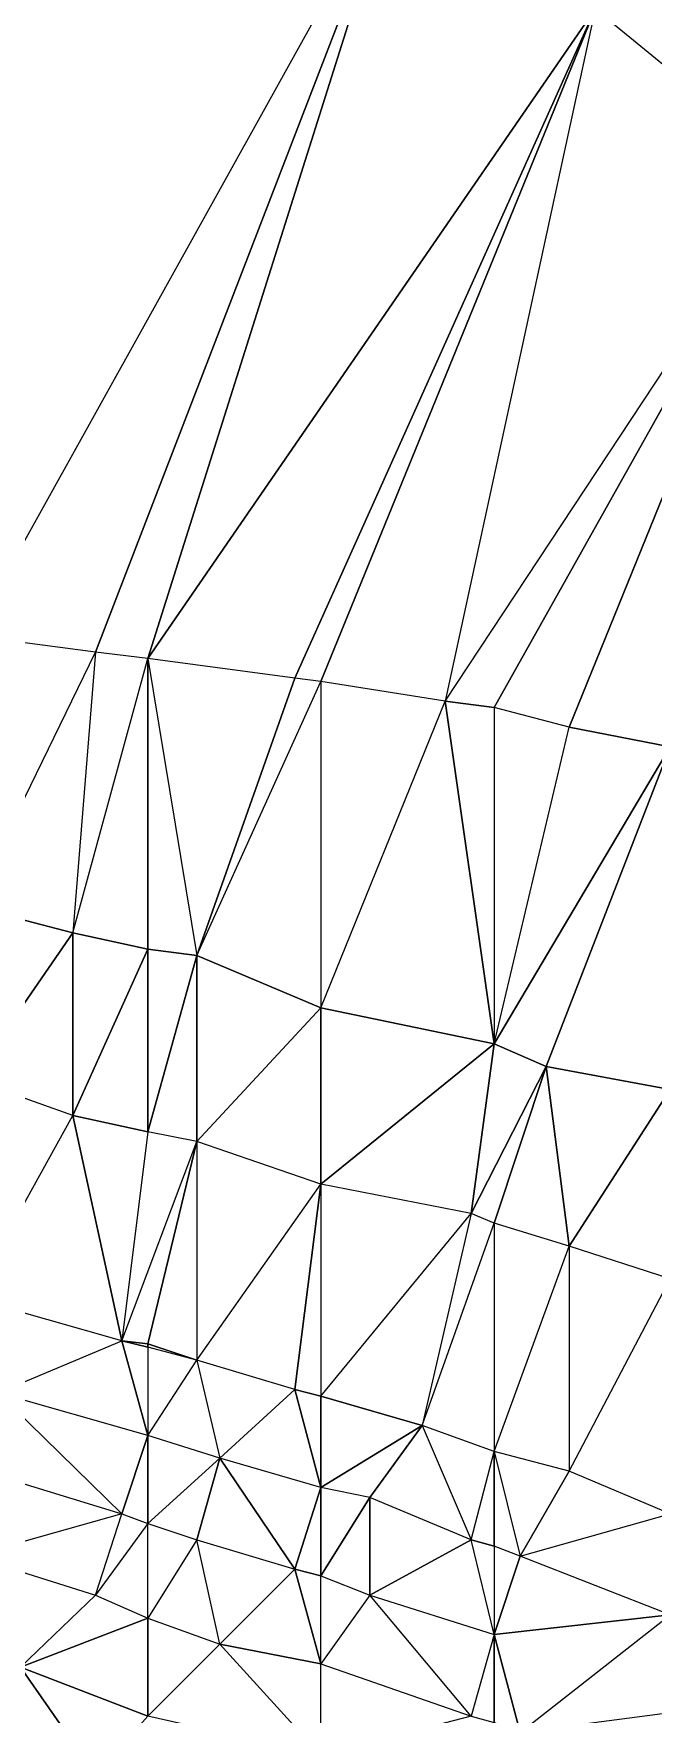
# Model space of a CAD drawing. Header units: metres. Extents: x 121.06818 to 121.07159, y 3.17836 to 3.18313.
# Drawn here: x 121.068897 to 121.069087, y 3.179933 to 3.180448 of the extents above; entities that cross this region are included whole.
import ezdxf

# ---------------------------------------------------------------- set-up
doc = ezdxf.new("R2010")
doc.units = ezdxf.units.M

msp = doc.modelspace()

# ---------------------------------------------------------------- linework, layer by layer
at = {"layer": 'DELAUNEY10037', "color": 252}
msp.add_3dface([(121.069092, 3.180125, 0.01016), (121.069054, 3.180132, 0.01016), (121.069092, 3.18023, 0.01017)], dxfattribs=at)
at = {"layer": 'DELAUNEY10057', "color": 252}
msp.add_3dface([(121.069054, 3.180132, 0.01016), (121.069031, 3.180087, 0.01015), (121.069038, 3.180139, 0.01016)], dxfattribs=at)
at = {"layer": 'DELAUNEY10086', "color": 252}
msp.add_3dface([(121.069054, 3.180132, 0.01016), (121.069038, 3.180139, 0.01016), (121.069092, 3.18023, 0.01017)], dxfattribs=at)
at = {"layer": 'DELAUNEY10103', "color": 252}
msp.add_3dface([(121.069038, 3.180139, 0.01016), (121.068985, 3.180096, 0.01015), (121.068985, 3.18015, 0.01016)], dxfattribs=at)
at = {"layer": 'DELAUNEY10136', "color": 252}
msp.add_3dface([(121.068985, 3.18015, 0.01016), (121.068947, 3.180109, 0.01015), (121.068947, 3.180166, 0.01016)], dxfattribs=at)
at = {"layer": 'DELAUNEY10137', "color": 252}
msp.add_3dface([(121.069038, 3.180139, 0.01016), (121.068985, 3.18015, 0.01016), (121.069023, 3.180244, 0.01017)], dxfattribs=at)
at = {"layer": 'DELAUNEY10242', "color": 252}
msp.add_3dface([(121.068947, 3.180166, 0.01016), (121.068932, 3.180112, 0.01015), (121.068932, 3.180168, 0.01016)], dxfattribs=at)
at = {"layer": 'DELAUNEY10266', "color": 252}
msp.add_3dface([(121.068932, 3.180168, 0.01016), (121.068909, 3.180117, 0.01015), (121.068909, 3.180173, 0.01016)], dxfattribs=at)
at = {"layer": 'DELAUNEY10267', "color": 252}
msp.add_3dface([(121.068985, 3.18015, 0.01016), (121.068947, 3.180166, 0.01016), (121.068985, 3.18025, 0.01017)], dxfattribs=at)
at = {"layer": 'DELAUNEY10282', "color": 252}
msp.add_3dface([(121.068947, 3.180166, 0.01016), (121.068932, 3.180168, 0.01016), (121.068932, 3.180257, 0.01017)], dxfattribs=at)
at = {"layer": 'DELAUNEY10295', "color": 252}
msp.add_3dface([(121.068909, 3.180173, 0.01016), (121.068878, 3.180128, 0.01015), (121.068878, 3.180181, 0.01016)], dxfattribs=at)
at = {"layer": 'DELAUNEY10307', "color": 252}
msp.add_3dface([(121.068932, 3.180168, 0.01016), (121.068909, 3.180173, 0.01016), (121.068932, 3.180257, 0.01017)], dxfattribs=at)
at = {"layer": 'DELAUNEY10377', "color": 252}
msp.add_3dface([(121.068909, 3.180173, 0.01016), (121.068878, 3.180181, 0.01016), (121.068916, 3.180259, 0.01017)], dxfattribs=at)
at = {"layer": 'DELAUNEY10560', "color": 252}
msp.add_3dface([(121.069038, 3.180139, 0.01016), (121.069061, 3.180236, 0.01017), (121.069092, 3.18023, 0.01017)], dxfattribs=at)
at = {"layer": 'DELAUNEY10561', "color": 252}
msp.add_3dface([(121.069038, 3.180139, 0.01016), (121.069061, 3.180236, 0.01017), (121.069038, 3.180242, 0.01017)], dxfattribs=at)
at = {"layer": 'DELAUNEY10576', "color": 252}
msp.add_3dface([(121.069092, 3.18023, 0.01017), (121.069061, 3.180236, 0.01017), (121.06913, 3.180406, 0.01018)], dxfattribs=at)
at = {"layer": 'DELAUNEY10613', "color": 252}
msp.add_3dface([(121.068985, 3.18015, 0.01016), (121.069023, 3.180244, 0.01017), (121.068985, 3.18025, 0.01017)], dxfattribs=at)
at = {"layer": 'DELAUNEY10614', "color": 252}
msp.add_3dface([(121.069038, 3.180139, 0.01016), (121.069023, 3.180244, 0.01017), (121.069038, 3.180242, 0.01017)], dxfattribs=at)
at = {"layer": 'DELAUNEY10633', "color": 252}
msp.add_3dface([(121.069038, 3.180242, 0.01017), (121.069023, 3.180244, 0.01017), (121.06913, 3.180406, 0.01018)], dxfattribs=at)
at = {"layer": 'DELAUNEY10634', "color": 252}
msp.add_3dface([(121.069061, 3.180236, 0.01017), (121.069038, 3.180242, 0.01017), (121.06913, 3.180406, 0.01018)], dxfattribs=at)
at = {"layer": 'DELAUNEY10692', "color": 252}
msp.add_3dface([(121.068947, 3.180166, 0.01016), (121.068985, 3.18025, 0.01017), (121.068977, 3.180251, 0.01017)], dxfattribs=at)
at = {"layer": 'DELAUNEY10710', "color": 252}
msp.add_3dface([(121.069023, 3.180244, 0.01017), (121.068985, 3.18025, 0.01017), (121.069069, 3.180456, 0.01018)], dxfattribs=at)
at = {"layer": 'DELAUNEY10731', "color": 252}
msp.add_3dface([(121.068947, 3.180166, 0.01016), (121.068977, 3.180251, 0.01017), (121.068932, 3.180257, 0.01017)], dxfattribs=at)
at = {"layer": 'DELAUNEY10748', "color": 252}
msp.add_3dface([(121.068985, 3.18025, 0.01017), (121.068977, 3.180251, 0.01017), (121.069069, 3.180456, 0.01018)], dxfattribs=at)
at = {"layer": 'DELAUNEY10781', "color": 252}
msp.add_3dface([(121.068909, 3.180173, 0.01016), (121.068932, 3.180257, 0.01017), (121.068916, 3.180259, 0.01017)], dxfattribs=at)
at = {"layer": 'DELAUNEY10801', "color": 252}
msp.add_3dface([(121.068977, 3.180251, 0.01017), (121.068932, 3.180257, 0.01017), (121.069069, 3.180456, 0.01018)], dxfattribs=at)
at = {"layer": 'DELAUNEY10815', "color": 252}
msp.add_3dface([(121.068878, 3.180181, 0.01016), (121.068916, 3.180259, 0.01017), (121.068878, 3.180264, 0.01017)], dxfattribs=at)
at = {"layer": 'DELAUNEY10816', "color": 252}
msp.add_3dface([(121.068932, 3.180257, 0.01017), (121.068916, 3.180259, 0.01017), (121.069008, 3.180498, 0.01018)], dxfattribs=at)
at = {"layer": 'DELAUNEY10858', "color": 252}
msp.add_3dface([(121.068916, 3.180259, 0.01017), (121.068878, 3.180264, 0.01017), (121.069008, 3.180498, 0.01018)], dxfattribs=at)
at = {"layer": 'DELAUNEY11543', "color": 252}
msp.add_3dface([(121.069023, 3.180244, 0.01017), (121.06913, 3.180406, 0.01018), (121.069069, 3.180456, 0.01018)], dxfattribs=at)
at = {"layer": 'DELAUNEY11585', "color": 252}
msp.add_3dface([(121.06913, 3.180406, 0.01018), (121.069069, 3.180456, 0.01018), (121.069092, 3.180453, 0.01018)], dxfattribs=at)
at = {"layer": 'DELAUNEY11711', "color": 252}
msp.add_3dface([(121.068932, 3.180257, 0.01017), (121.069008, 3.180498, 0.01018), (121.069069, 3.180456, 0.01018)], dxfattribs=at)
at = {"layer": 'DELAUNEY11795', "color": 252}
msp.add_3dface([(121.068878, 3.180264, 0.01017), (121.069008, 3.180498, 0.01018), (121.068893, 3.180547, 0.01018)], dxfattribs=at)
at = {"layer": 'DELAUNEY8634', "color": 252}
msp.add_3dface([(121.069046, 3.179928, 0.0101), (121.069092, 3.179901, 0.0101), (121.069092, 3.179934, 0.01011)], dxfattribs=at)
at = {"layer": 'DELAUNEY8689', "color": 252}
msp.add_3dface([(121.069038, 3.179931, 0.0101), (121.069046, 3.179928, 0.0101), (121.069038, 3.179958, 0.01011)], dxfattribs=at)
at = {"layer": 'DELAUNEY8690', "color": 252}
msp.add_3dface([(121.069092, 3.179934, 0.01011), (121.069046, 3.179928, 0.0101), (121.069092, 3.179964, 0.01012)], dxfattribs=at)
at = {"layer": 'DELAUNEY8710', "color": 252}
msp.add_3dface([(121.068916, 3.179915, 0.01008), (121.068878, 3.179926, 0.01008), (121.068893, 3.179948, 0.01009)], dxfattribs=at)
at = {"layer": 'DELAUNEY8712', "color": 252}
msp.add_3dface([(121.069031, 3.179933, 0.0101), (121.069038, 3.179931, 0.0101), (121.069038, 3.179958, 0.01011)], dxfattribs=at)
at = {"layer": 'DELAUNEY8722', "color": 252}
msp.add_3dface([(121.068932, 3.179933, 0.01009), (121.068916, 3.179915, 0.01008), (121.068893, 3.179948, 0.01009)], dxfattribs=at)
at = {"layer": 'DELAUNEY8743', "color": 252}
msp.add_3dface([(121.068985, 3.179921, 0.01009), (121.068932, 3.179933, 0.01009), (121.068954, 3.179955, 0.0101)], dxfattribs=at)
at = {"layer": 'DELAUNEY8772', "color": 252}
msp.add_3dface([(121.068954, 3.179955, 0.0101), (121.068932, 3.179933, 0.01009), (121.068932, 3.179963, 0.0101)], dxfattribs=at)
at = {"layer": 'DELAUNEY8773', "color": 252}
msp.add_3dface([(121.068954, 3.179955, 0.0101), (121.068985, 3.179921, 0.01009), (121.068985, 3.179949, 0.0101)], dxfattribs=at)
at = {"layer": 'DELAUNEY8787', "color": 252}
msp.add_3dface([(121.069031, 3.179933, 0.0101), (121.068985, 3.179921, 0.01009), (121.068985, 3.179949, 0.0101)], dxfattribs=at)
at = {"layer": 'DELAUNEY8823', "color": 252}
msp.add_3dface([(121.068932, 3.179933, 0.01009), (121.068893, 3.179948, 0.01009), (121.068932, 3.179963, 0.0101)], dxfattribs=at)
at = {"layer": 'DELAUNEY8824', "color": 252}
msp.add_3dface([(121.068954, 3.179955, 0.0101), (121.068985, 3.179949, 0.0101), (121.068977, 3.179978, 0.01011)], dxfattribs=at)
at = {"layer": 'DELAUNEY8825', "color": 252}
msp.add_3dface([(121.068985, 3.179949, 0.0101), (121.069031, 3.179933, 0.0101), (121.069, 3.17997, 0.01011)], dxfattribs=at)
at = {"layer": 'DELAUNEY8882', "color": 252}
msp.add_3dface([(121.069038, 3.179958, 0.01011), (121.069031, 3.179933, 0.0101), (121.069, 3.17997, 0.01011)], dxfattribs=at)
at = {"layer": 'DELAUNEY8883', "color": 252}
msp.add_3dface([(121.069038, 3.179958, 0.01011), (121.069046, 3.179928, 0.0101), (121.069092, 3.179964, 0.01012)], dxfattribs=at)
at = {"layer": 'DELAUNEY8894', "color": 252}
msp.add_3dface([(121.068932, 3.179963, 0.0101), (121.068893, 3.179948, 0.01009), (121.068916, 3.17997, 0.0101)], dxfattribs=at)
at = {"layer": 'DELAUNEY8895', "color": 252}
msp.add_3dface([(121.069, 3.17997, 0.01011), (121.068985, 3.179949, 0.0101), (121.068985, 3.179976, 0.01011)], dxfattribs=at)
at = {"layer": 'DELAUNEY8905', "color": 252}
msp.add_3dface([(121.068916, 3.17997, 0.0101), (121.068893, 3.179948, 0.01009), (121.068878, 3.179982, 0.0101)], dxfattribs=at)
at = {"layer": 'DELAUNEY8906', "color": 252}
msp.add_3dface([(121.068916, 3.17997, 0.0101), (121.068932, 3.179963, 0.0101), (121.068932, 3.179992, 0.01011)], dxfattribs=at)
at = {"layer": 'DELAUNEY8907', "color": 252}
msp.add_3dface([(121.068932, 3.179963, 0.0101), (121.068954, 3.179955, 0.0101), (121.068947, 3.179987, 0.01011)], dxfattribs=at)
at = {"layer": 'DELAUNEY8925', "color": 252}
msp.add_3dface([(121.069038, 3.179958, 0.01011), (121.069092, 3.179964, 0.01012), (121.069046, 3.179982, 0.01012)], dxfattribs=at)
at = {"layer": 'DELAUNEY8945', "color": 252}
msp.add_3dface([(121.069, 3.17997, 0.01011), (121.069038, 3.179958, 0.01011), (121.069031, 3.179987, 0.01012)], dxfattribs=at)
at = {"layer": 'DELAUNEY8987', "color": 252}
msp.add_3dface([(121.068977, 3.179978, 0.01011), (121.068954, 3.179955, 0.0101), (121.068947, 3.179987, 0.01011)], dxfattribs=at)
at = {"layer": 'DELAUNEY8988', "color": 252}
msp.add_3dface([(121.068977, 3.179978, 0.01011), (121.068985, 3.179949, 0.0101), (121.068985, 3.179976, 0.01011)], dxfattribs=at)
at = {"layer": 'DELAUNEY9000', "color": 252}
msp.add_3dface([(121.068977, 3.179978, 0.01011), (121.068985, 3.179976, 0.01011), (121.068985, 3.180003, 0.01012)], dxfattribs=at)
at = {"layer": 'DELAUNEY9001', "color": 252}
msp.add_3dface([(121.068985, 3.179976, 0.01011), (121.069, 3.17997, 0.01011), (121.069, 3.18, 0.01012)], dxfattribs=at)
at = {"layer": 'DELAUNEY9002', "color": 252}
msp.add_3dface([(121.069038, 3.179958, 0.01011), (121.069046, 3.179982, 0.01012), (121.069038, 3.179985, 0.01012)], dxfattribs=at)
at = {"layer": 'DELAUNEY9031', "color": 252}
msp.add_3dface([(121.069092, 3.179964, 0.01012), (121.069046, 3.179982, 0.01012), (121.069092, 3.179995, 0.01013)], dxfattribs=at)
at = {"layer": 'DELAUNEY9050', "color": 252}
msp.add_3dface([(121.069, 3.17997, 0.01011), (121.069031, 3.179987, 0.01012), (121.069, 3.18, 0.01012)], dxfattribs=at)
at = {"layer": 'DELAUNEY9051', "color": 252}
msp.add_3dface([(121.069038, 3.179958, 0.01011), (121.069031, 3.179987, 0.01012), (121.069038, 3.179985, 0.01012)], dxfattribs=at)
at = {"layer": 'DELAUNEY9072', "color": 252}
msp.add_3dface([(121.068878, 3.179982, 0.0101), (121.068916, 3.17997, 0.0101), (121.068924, 3.179995, 0.01011)], dxfattribs=at)
at = {"layer": 'DELAUNEY9073', "color": 252}
msp.add_3dface([(121.068947, 3.179987, 0.01011), (121.068932, 3.179963, 0.0101), (121.068932, 3.179992, 0.01011)], dxfattribs=at)
at = {"layer": 'DELAUNEY9096', "color": 252}
msp.add_3dface([(121.069038, 3.179985, 0.01012), (121.069031, 3.179987, 0.01012), (121.069038, 3.180014, 0.01013)], dxfattribs=at)
at = {"layer": 'DELAUNEY9097', "color": 252}
msp.add_3dface([(121.069046, 3.179982, 0.01012), (121.069038, 3.179985, 0.01012), (121.069038, 3.180014, 0.01013)], dxfattribs=at)
at = {"layer": 'DELAUNEY9110', "color": 252}
msp.add_3dface([(121.068947, 3.179987, 0.01011), (121.068977, 3.179978, 0.01011), (121.068954, 3.180012, 0.01012)], dxfattribs=at)
at = {"layer": 'DELAUNEY9121', "color": 252}
msp.add_3dface([(121.068932, 3.179992, 0.01011), (121.068916, 3.17997, 0.0101), (121.068924, 3.179995, 0.01011)], dxfattribs=at)
at = {"layer": 'DELAUNEY9129', "color": 252}
msp.add_3dface([(121.068932, 3.179992, 0.01011), (121.068947, 3.179987, 0.01011), (121.068954, 3.180012, 0.01012)], dxfattribs=at)
at = {"layer": 'DELAUNEY9130', "color": 252}
msp.add_3dface([(121.069046, 3.179982, 0.01012), (121.069092, 3.179995, 0.01013), (121.069061, 3.180008, 0.01013)], dxfattribs=at)
at = {"layer": 'DELAUNEY9140', "color": 252}
msp.add_3dface([(121.068924, 3.179995, 0.01011), (121.068932, 3.179992, 0.01011), (121.068932, 3.180019, 0.01012)], dxfattribs=at)
at = {"layer": 'DELAUNEY9157', "color": 252}
msp.add_3dface([(121.068985, 3.179976, 0.01011), (121.069, 3.18, 0.01012), (121.068985, 3.180003, 0.01012)], dxfattribs=at)
at = {"layer": 'DELAUNEY9158', "color": 252}
msp.add_3dface([(121.069031, 3.179987, 0.01012), (121.069, 3.18, 0.01012), (121.069016, 3.180022, 0.01013)], dxfattribs=at)
at = {"layer": 'DELAUNEY9159', "color": 252}
msp.add_3dface([(121.069046, 3.179982, 0.01012), (121.069061, 3.180008, 0.01013), (121.069038, 3.180014, 0.01013)], dxfattribs=at)
at = {"layer": 'DELAUNEY9179', "color": 252}
msp.add_3dface([(121.068924, 3.179995, 0.01011), (121.068878, 3.179982, 0.0101), (121.068878, 3.180009, 0.01011)], dxfattribs=at)
at = {"layer": 'DELAUNEY9180', "color": 252}
msp.add_3dface([(121.069092, 3.179995, 0.01013), (121.069061, 3.180008, 0.01013), (121.069092, 3.180067, 0.01015)], dxfattribs=at)
at = {"layer": 'DELAUNEY9197', "color": 252}
msp.add_3dface([(121.068977, 3.179978, 0.01011), (121.068985, 3.180003, 0.01012), (121.068954, 3.180012, 0.01012)], dxfattribs=at)
at = {"layer": 'DELAUNEY9198', "color": 252}
msp.add_3dface([(121.069, 3.18, 0.01012), (121.068985, 3.180003, 0.01012), (121.069016, 3.180022, 0.01013)], dxfattribs=at)
at = {"layer": 'DELAUNEY9251', "color": 252}
msp.add_3dface([(121.068878, 3.180009, 0.01011), (121.068924, 3.179995, 0.01011), (121.068886, 3.180032, 0.01012)], dxfattribs=at)
at = {"layer": 'DELAUNEY9252', "color": 252}
msp.add_3dface([(121.068985, 3.180003, 0.01012), (121.068954, 3.180012, 0.01012), (121.068977, 3.180033, 0.01013)], dxfattribs=at)
at = {"layer": 'DELAUNEY9263', "color": 252}
msp.add_3dface([(121.069031, 3.179987, 0.01012), (121.069038, 3.180014, 0.01013), (121.069016, 3.180022, 0.01013)], dxfattribs=at)
at = {"layer": 'DELAUNEY9278', "color": 252}
msp.add_3dface([(121.068932, 3.179992, 0.01011), (121.068954, 3.180012, 0.01012), (121.068932, 3.180019, 0.01012)], dxfattribs=at)
at = {"layer": 'DELAUNEY9279', "color": 252}
msp.add_3dface([(121.069061, 3.180008, 0.01013), (121.069038, 3.180014, 0.01013), (121.069061, 3.180077, 0.01015)], dxfattribs=at)
at = {"layer": 'DELAUNEY9311', "color": 252}
msp.add_3dface([(121.068924, 3.179995, 0.01011), (121.068932, 3.180019, 0.01012), (121.068886, 3.180032, 0.01012)], dxfattribs=at)
at = {"layer": 'DELAUNEY9312', "color": 252}
msp.add_3dface([(121.068954, 3.180012, 0.01012), (121.068932, 3.180019, 0.01012), (121.068947, 3.180042, 0.01013)], dxfattribs=at)
at = {"layer": 'DELAUNEY9313', "color": 252}
msp.add_3dface([(121.069038, 3.180014, 0.01013), (121.069016, 3.180022, 0.01013), (121.069038, 3.180084, 0.01015)], dxfattribs=at)
at = {"layer": 'DELAUNEY9369', "color": 252}
msp.add_3dface([(121.068932, 3.180019, 0.01012), (121.068886, 3.180032, 0.01012), (121.068924, 3.180048, 0.01013)], dxfattribs=at)
at = {"layer": 'DELAUNEY9370', "color": 252}
msp.add_3dface([(121.068954, 3.180012, 0.01012), (121.068977, 3.180033, 0.01013), (121.068947, 3.180042, 0.01013)], dxfattribs=at)
at = {"layer": 'DELAUNEY9371', "color": 252}
msp.add_3dface([(121.068985, 3.180003, 0.01012), (121.068977, 3.180033, 0.01013), (121.068985, 3.180031, 0.01013)], dxfattribs=at)
at = {"layer": 'DELAUNEY9372', "color": 252}
msp.add_3dface([(121.068985, 3.180003, 0.01012), (121.068985, 3.180031, 0.01013), (121.069016, 3.180022, 0.01013)], dxfattribs=at)
at = {"layer": 'DELAUNEY9394', "color": 252}
msp.add_3dface([(121.068985, 3.180031, 0.01013), (121.068977, 3.180033, 0.01013), (121.068985, 3.180096, 0.01015)], dxfattribs=at)
at = {"layer": 'DELAUNEY9395', "color": 252}
msp.add_3dface([(121.069016, 3.180022, 0.01013), (121.068985, 3.180031, 0.01013), (121.069031, 3.180087, 0.01015)], dxfattribs=at)
at = {"layer": 'DELAUNEY9451', "color": 252}
msp.add_3dface([(121.068932, 3.180019, 0.01012), (121.068947, 3.180042, 0.01013), (121.068932, 3.180046, 0.01013)], dxfattribs=at)
at = {"layer": 'DELAUNEY9469', "color": 252}
msp.add_3dface([(121.068886, 3.180032, 0.01012), (121.068924, 3.180048, 0.01013), (121.068878, 3.180061, 0.01013)], dxfattribs=at)
at = {"layer": 'DELAUNEY9470', "color": 252}
msp.add_3dface([(121.068932, 3.180019, 0.01012), (121.068924, 3.180048, 0.01013), (121.068932, 3.180046, 0.01013)], dxfattribs=at)
at = {"layer": 'DELAUNEY9486', "color": 252}
msp.add_3dface([(121.068977, 3.180033, 0.01013), (121.068947, 3.180042, 0.01013), (121.068985, 3.180096, 0.01015)], dxfattribs=at)
at = {"layer": 'DELAUNEY9487', "color": 252}
msp.add_3dface([(121.069061, 3.180008, 0.01013), (121.069092, 3.180067, 0.01015), (121.069061, 3.180077, 0.01015)], dxfattribs=at)
at = {"layer": 'DELAUNEY9530', "color": 252}
msp.add_3dface([(121.068932, 3.180046, 0.01013), (121.068924, 3.180048, 0.01013), (121.068932, 3.180047, 0.01013)], dxfattribs=at)
at = {"layer": 'DELAUNEY9531', "color": 252}
msp.add_3dface([(121.068947, 3.180042, 0.01013), (121.068932, 3.180046, 0.01013), (121.068932, 3.180047, 0.01013)], dxfattribs=at)
at = {"layer": 'DELAUNEY9573', "color": 252}
msp.add_3dface([(121.069038, 3.180014, 0.01013), (121.069061, 3.180077, 0.01015), (121.069038, 3.180084, 0.01015)], dxfattribs=at)
at = {"layer": 'DELAUNEY9596', "color": 252}
msp.add_3dface([(121.068932, 3.180047, 0.01013), (121.068924, 3.180048, 0.01013), (121.068947, 3.180109, 0.01015)], dxfattribs=at)
at = {"layer": 'DELAUNEY9597', "color": 252}
msp.add_3dface([(121.069092, 3.180067, 0.01015), (121.069061, 3.180077, 0.01015), (121.069092, 3.180125, 0.01016)], dxfattribs=at)
at = {"layer": 'DELAUNEY9618', "color": 252}
msp.add_3dface([(121.068947, 3.180042, 0.01013), (121.068932, 3.180047, 0.01013), (121.068947, 3.180109, 0.01015)], dxfattribs=at)
at = {"layer": 'DELAUNEY9642', "color": 252}
msp.add_3dface([(121.069016, 3.180022, 0.01013), (121.069038, 3.180084, 0.01015), (121.069031, 3.180087, 0.01015)], dxfattribs=at)
at = {"layer": 'DELAUNEY9661', "color": 252}
msp.add_3dface([(121.069061, 3.180077, 0.01015), (121.069038, 3.180084, 0.01015), (121.069054, 3.180132, 0.01016)], dxfattribs=at)
at = {"layer": 'DELAUNEY9669', "color": 252}
msp.add_3dface([(121.068924, 3.180048, 0.01013), (121.068878, 3.180061, 0.01013), (121.068909, 3.180117, 0.01015)], dxfattribs=at)
at = {"layer": 'DELAUNEY9682', "color": 252}
msp.add_3dface([(121.068985, 3.180031, 0.01013), (121.069031, 3.180087, 0.01015), (121.068985, 3.180096, 0.01015)], dxfattribs=at)
at = {"layer": 'DELAUNEY9683', "color": 252}
msp.add_3dface([(121.069038, 3.180084, 0.01015), (121.069031, 3.180087, 0.01015), (121.069054, 3.180132, 0.01016)], dxfattribs=at)
at = {"layer": 'DELAUNEY9749', "color": 252}
msp.add_3dface([(121.068947, 3.180042, 0.01013), (121.068985, 3.180096, 0.01015), (121.068947, 3.180109, 0.01015)], dxfattribs=at)
at = {"layer": 'DELAUNEY9750', "color": 252}
msp.add_3dface([(121.069031, 3.180087, 0.01015), (121.068985, 3.180096, 0.01015), (121.069038, 3.180139, 0.01016)], dxfattribs=at)
at = {"layer": 'DELAUNEY9826', "color": 252}
msp.add_3dface([(121.068924, 3.180048, 0.01013), (121.068947, 3.180109, 0.01015), (121.068932, 3.180112, 0.01015)], dxfattribs=at)
at = {"layer": 'DELAUNEY9827', "color": 252}
msp.add_3dface([(121.068985, 3.180096, 0.01015), (121.068947, 3.180109, 0.01015), (121.068985, 3.18015, 0.01016)], dxfattribs=at)
at = {"layer": 'DELAUNEY9844', "color": 252}
msp.add_3dface([(121.068878, 3.180061, 0.01013), (121.068909, 3.180117, 0.01015), (121.068878, 3.180128, 0.01015)], dxfattribs=at)
at = {"layer": 'DELAUNEY9845', "color": 252}
msp.add_3dface([(121.068924, 3.180048, 0.01013), (121.068909, 3.180117, 0.01015), (121.068932, 3.180112, 0.01015)], dxfattribs=at)
at = {"layer": 'DELAUNEY9867', "color": 252}
msp.add_3dface([(121.068932, 3.180112, 0.01015), (121.068909, 3.180117, 0.01015), (121.068932, 3.180168, 0.01016)], dxfattribs=at)
at = {"layer": 'DELAUNEY9868', "color": 252}
msp.add_3dface([(121.068947, 3.180109, 0.01015), (121.068932, 3.180112, 0.01015), (121.068947, 3.180166, 0.01016)], dxfattribs=at)
at = {"layer": 'DELAUNEY9962', "color": 252}
msp.add_3dface([(121.069092, 3.180125, 0.01016), (121.069061, 3.180077, 0.01015), (121.069054, 3.180132, 0.01016)], dxfattribs=at)
at = {"layer": 'DELAUNEY9975', "color": 252}
msp.add_3dface([(121.068909, 3.180117, 0.01015), (121.068878, 3.180128, 0.01015), (121.068909, 3.180173, 0.01016)], dxfattribs=at)

doc.saveas('drawing.dxf')
